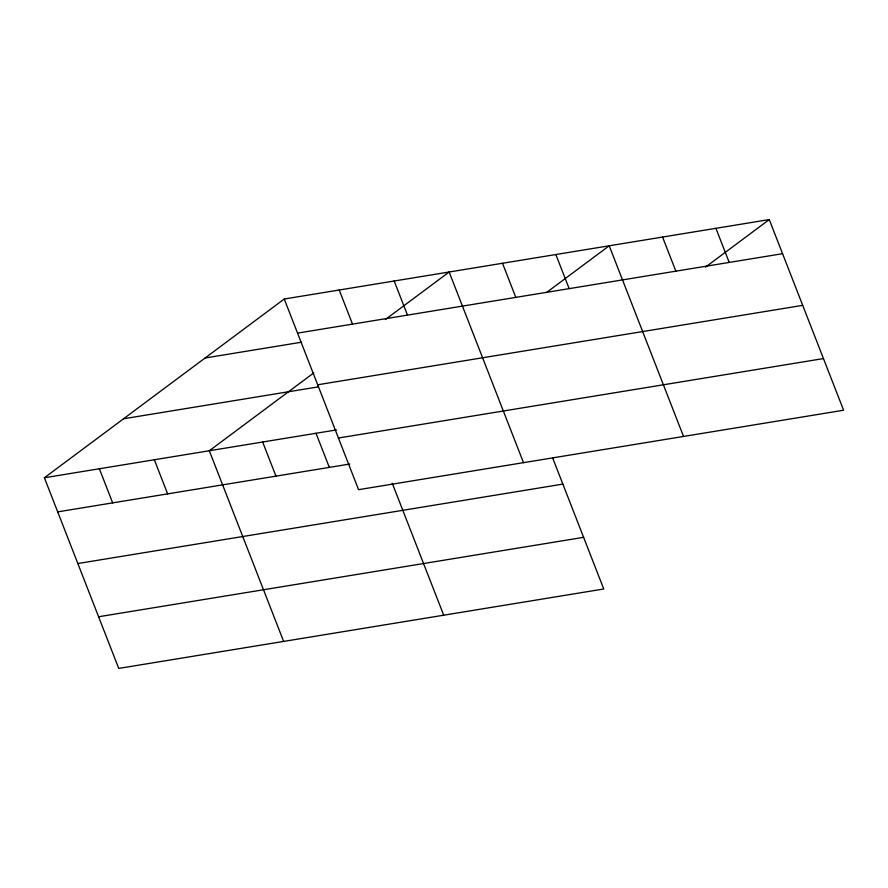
<?xml version="1.0" encoding="UTF-8"?>
<svg xmlns="http://www.w3.org/2000/svg" width="888" height="888" viewBox="0 0 888 888"><rect width="100%" height="100%" fill="white"/><g stroke="black" fill="none" stroke-linecap="round" stroke-linejoin="round"><path stroke-width="1.33" d="M552.791 458.275L603.751 588.988L118.737 668.42L44.4 477.766L284.249 299.012L769.263 219.58L843.6 410.234L358.574 489.677L284.249 299.012M313.797 372.882L209.313 450.76L283.638 641.414M385.392 319.525L449.15 272.006L523.487 462.659M546.553 292.485L609.212 245.787L683.538 436.452M705.505 267.099L769.263 219.58M297.547 333.122L782.561 253.691M205.095 357.997L301.631 342.191M317.682 384.781L802.708 305.35M123.543 418.781L318.548 386.835M44.4 477.766L336.53 429.914M338.439 438.017L823.454 358.574M57.698 511.877L349.828 464.036M77.844 563.536L562.859 484.104M98.59 616.76L583.616 537.329M715.917 228.316L729.215 262.426M662.559 237.052L675.857 271.162M555.855 254.534L569.153 288.644M502.508 263.27L515.806 297.38M394.183 281.008L407.481 315.118M339.216 290.01L352.514 324.12M392.23 483.194L443.7 615.195M316.017 433.277L329.315 467.388M262.659 442.013L275.957 476.135M154.334 459.762L167.643 493.872M99.367 468.764L112.665 502.874"/></g></svg>
